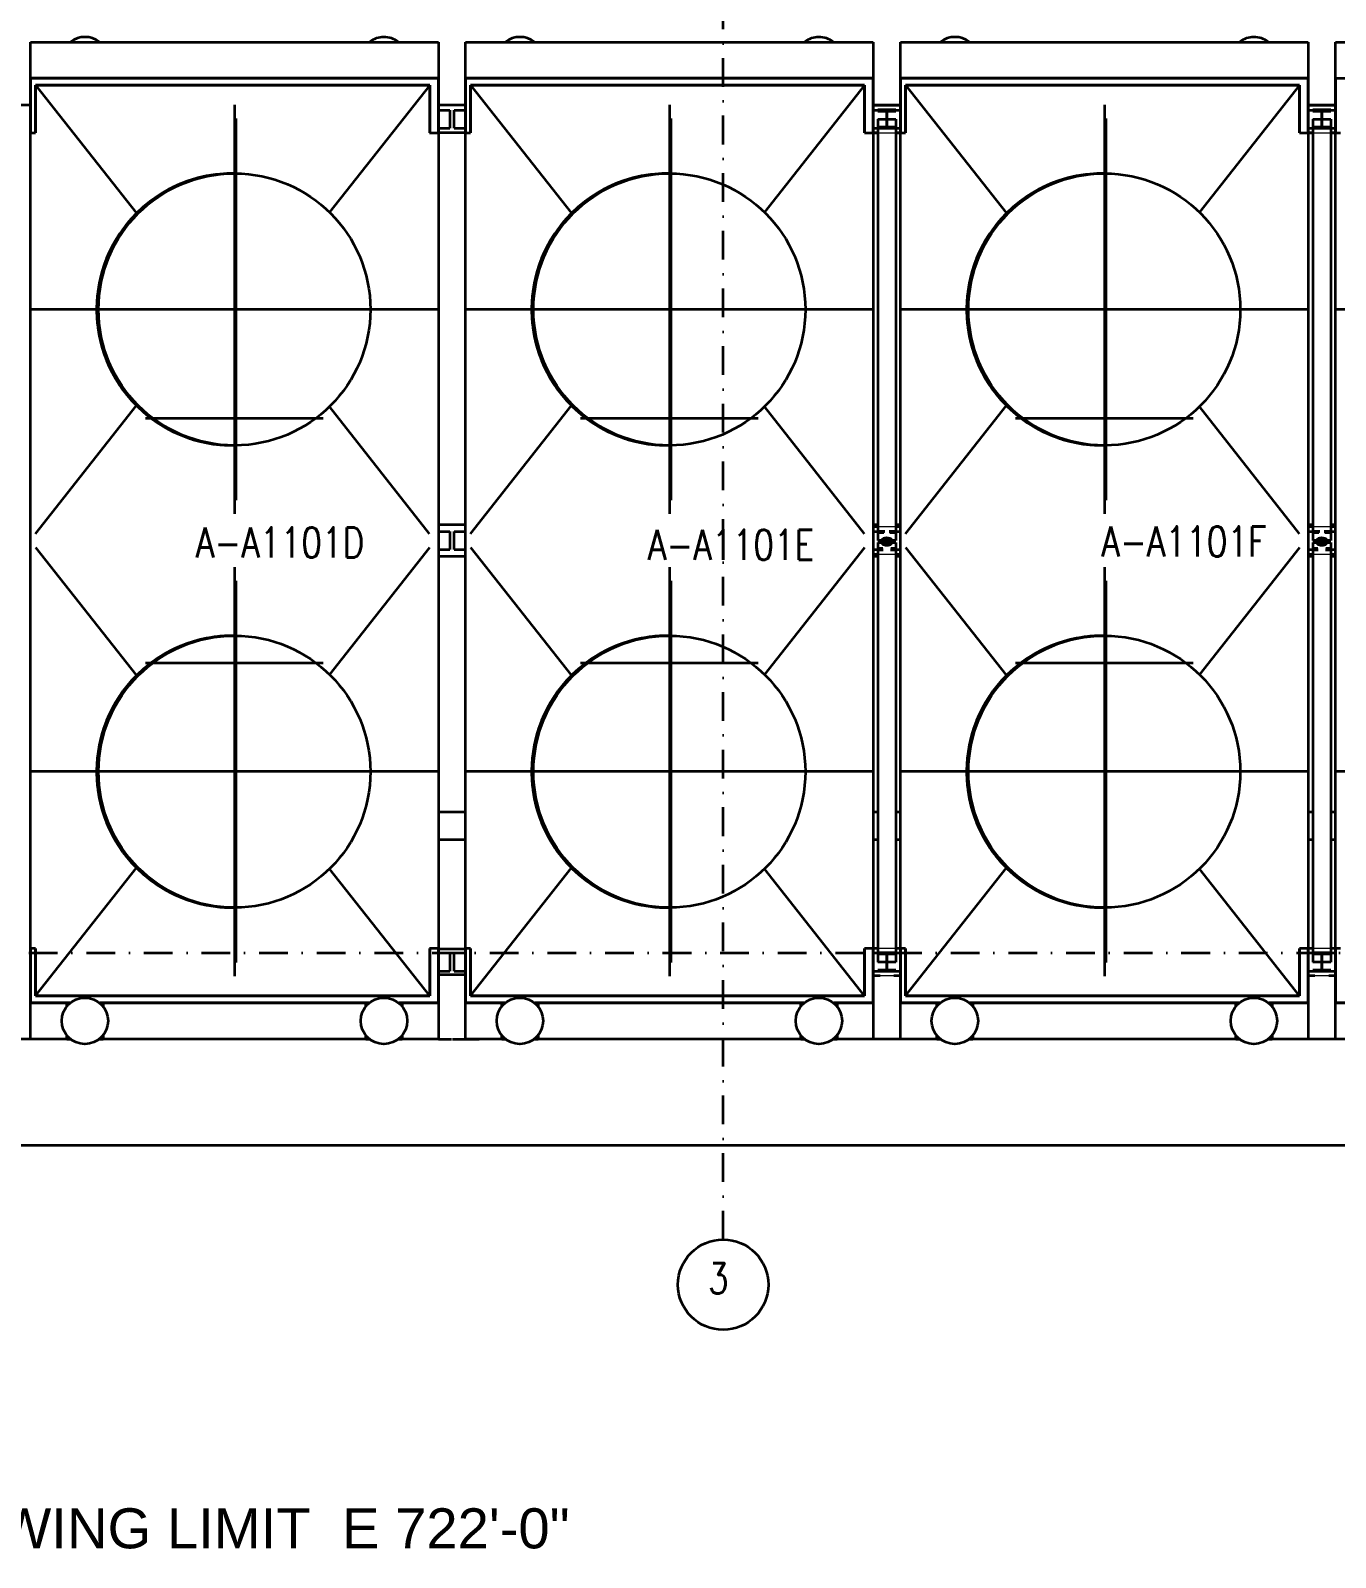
# Model space of a CAD drawing. Header units: inches. Extents: x 3135 to 9031, y -914 to 4011.
# Drawn here: x 7619 to 8174, y 2147 to 2795 of the extents above; entities that cross this region are included whole.
import ezdxf
from ezdxf.enums import TextEntityAlignment as Align

# ---------------------------------------------------------------- set-up
doc = ezdxf.new("R2010")
doc.units = ezdxf.units.IN
doc.header["$MEASUREMENT"] = 0
doc.linetypes.add('DASHDOT2', pattern=[12.700025, 6.350013, -3.175006, 0, -3.175006])
doc.linetypes.add('HIDDEN2', pattern=[0.1875, 0.125, -0.0625])
for name, color, linetype in [('Default', 7, 'Continuous'), ('TF_G_MATCHLINE', 7, 'Continuous'), ('TF_P_CENTER', 7, 'Continuous'), ('TF_P_Equipment', 7, 'Continuous'), ('TF_P_Steel', 7, 'Continuous')]:
    doc.layers.add(name, color=color, linetype=linetype)
doc.styles.add('Arial', font='arial.ttf')
doc.styles.add('ROMANS', font='romans.shx')

# ---------------------------------------------------------------- blocks, each defined once
blk = doc.blocks.new('A$Cdd380a1b')
at = {"layer": 'Default', "color": 8, "linetype": 'Continuous', "lineweight": 35}
blk.add_circle((-40.508, -17.6257), 0.15, dxfattribs=at)
at = {"layer": 'TF_P_CENTER', "color": 8, "linetype": 'DASHDOT2', "lineweight": 35}
for p, q in [((-42.1301, -13.7107), (-42.1301, -15.0678)), ((-40.6863, -13.7107), (-40.6863, -15.0678)), ((-39.2426, -13.7107), (-39.2426, -15.0678)), ((-42.124, -15.0226), (-42.124, -13.7558)), ((-40.6802, -15.0226), (-40.6802, -13.7558)), ((-39.2365, -15.0226), (-39.2365, -13.7558)), ((-41.4516, -14.3892), (-42.8086, -14.3892)), ((-40.0078, -14.3892), (-41.3649, -14.3892)), ((-38.5641, -14.3892), (-39.9211, -14.3892)), ((-37.1203, -14.3892), (-38.4774, -14.3892)), ((-42.4251, -14.7502), (-41.8351, -14.7502)), ((-40.9814, -14.7502), (-40.3913, -14.7502)), ((-39.5376, -14.7502), (-38.9476, -14.7502)), ((-42.1301, -15.2447), (-42.1301, -16.6017)), ((-40.6863, -15.2447), (-40.6863, -16.6017)), ((-39.2426, -15.2447), (-39.2426, -16.6017)), ((-42.124, -16.5566), (-42.124, -15.2898)), ((-40.6802, -16.5566), (-40.6802, -15.2898)), ((-39.2365, -16.5566), (-39.2365, -15.2898)), ((-42.4251, -15.5623), (-41.8351, -15.5623)), ((-40.9814, -15.5623), (-40.3913, -15.5623)), ((-39.5376, -15.5623), (-38.9476, -15.5623)), ((-41.4516, -15.9232), (-42.8086, -15.9232)), ((-40.0078, -15.9232), (-41.3649, -15.9232)), ((-38.5641, -15.9232), (-39.9211, -15.9232)), ((-37.1203, -15.9232), (-38.4774, -15.9232))]:
    blk.add_line(p, q, dxfattribs=at)
at = {"layer": 'TF_P_Equipment', "color": 8, "linetype": 'Continuous', "lineweight": 35}
for p, q in [((-42.8069, -13.5019), (-41.4533, -13.5019)), ((-42.8069, -13.6222), (-42.8069, -13.5019)), ((-41.4533, -13.5019), (-41.4533, -13.6222)), ((-41.3631, -13.6222), (-41.3631, -13.5019)), ((-41.3631, -13.5019), (-40.0096, -13.5019)), ((-40.0096, -13.5019), (-40.0096, -13.6222)), ((-39.9194, -13.5019), (-38.5658, -13.5019)), ((-39.9194, -13.6222), (-39.9194, -13.5019)), ((-38.5658, -13.5019), (-38.5658, -13.6222)), ((-38.4756, -13.5019), (-37.1221, -13.5019)), ((-38.4756, -13.6222), (-38.4756, -13.5019)), ((-42.8069, -13.8027), (-42.8069, -13.6222)), ((-42.8069, -13.6222), (-42.8069, -13.8027)), ((-42.8069, -13.6222), (-41.4533, -13.6222)), ((-41.4533, -13.6222), (-42.8069, -13.6222)), ((-41.4533, -13.6222), (-41.4533, -13.8027)), ((-41.4533, -13.8027), (-41.4533, -13.6222)), ((-41.3631, -13.8027), (-41.3631, -13.6222)), ((-41.3631, -13.6222), (-41.3631, -13.8027)), ((-41.3631, -13.6222), (-40.0096, -13.6222)), ((-40.0096, -13.6222), (-41.3631, -13.6222)), ((-40.0096, -13.6222), (-40.0096, -13.8027)), ((-40.0096, -13.8027), (-40.0096, -13.6222)), ((-39.9194, -13.6222), (-38.5658, -13.6222)), ((-38.5658, -13.6222), (-39.9194, -13.6222)), ((-39.9194, -13.8027), (-39.9194, -13.6222)), ((-39.9194, -13.6222), (-39.9194, -13.8027)), ((-38.5658, -13.6222), (-38.5658, -13.8027)), ((-38.5658, -13.8027), (-38.5658, -13.6222)), ((-38.4756, -13.8027), (-38.4756, -13.6222)), ((-38.4756, -13.6222), (-38.4756, -13.8027)), ((-38.4756, -13.6222), (-37.1221, -13.6222)), ((-41.482, -13.6448), (-42.7904, -13.6448)), ((-42.7904, -13.6448), (-41.482, -13.6448)), ((-42.7904, -13.6448), (-42.4553, -14.0702)), ((-42.7904, -13.6448), (-42.7904, -13.8027)), ((-42.7904, -13.8027), (-42.7904, -13.6448)), ((-41.482, -13.6448), (-41.8145, -14.0668)), ((-41.482, -13.8027), (-41.482, -13.6448)), ((-41.482, -13.6448), (-41.482, -13.8027)), ((-40.0383, -13.6448), (-41.3467, -13.6448)), ((-41.3467, -13.6448), (-40.0383, -13.6448)), ((-41.3467, -13.6448), (-41.3467, -13.8027)), ((-41.3467, -13.8027), (-41.3467, -13.6448)), ((-41.3467, -13.6448), (-41.0115, -14.0702)), ((-40.0383, -13.6448), (-40.3708, -14.0668)), ((-40.0383, -13.8027), (-40.0383, -13.6448)), ((-40.0383, -13.6448), (-40.0383, -13.8027)), ((-39.9029, -13.6448), (-39.9029, -13.8027)), ((-39.9029, -13.8027), (-39.9029, -13.6448)), ((-39.9029, -13.6448), (-39.5678, -14.0702)), ((-38.5945, -13.6448), (-39.9029, -13.6448)), ((-39.9029, -13.6448), (-38.5945, -13.6448)), ((-38.5945, -13.6448), (-38.927, -14.0668)), ((-38.5945, -13.8027), (-38.5945, -13.6448)), ((-38.5945, -13.6448), (-38.5945, -13.8027)), ((-39.9194, -13.7125), (-40.0096, -13.7125)), ((-39.9194, -13.7125), (-40.0096, -13.7125)), ((-38.4756, -13.7125), (-38.5658, -13.7125)), ((-38.4756, -13.7125), (-38.5658, -13.7125)), ((-42.8069, -16.5097), (-42.8069, -13.8027)), ((-42.8069, -13.8027), (-42.7903, -13.8027)), ((-41.4821, -13.8027), (-41.4533, -13.8027)), ((-41.4533, -13.8027), (-41.4533, -16.5097)), ((-41.3631, -16.5097), (-41.3631, -13.8027)), ((-41.3631, -13.8027), (-41.3466, -13.8027)), ((-40.0384, -13.8027), (-40.0096, -13.8027)), ((-40.0096, -13.8027), (-40.0096, -16.5097)), ((-40.0096, -13.8027), (-39.9946, -13.8027)), ((-40.0096, -13.8027), (-39.9946, -13.8027)), ((-39.9343, -13.8027), (-39.9194, -13.8027)), ((-39.9343, -13.8027), (-39.9194, -13.8027)), ((-39.9194, -16.5097), (-39.9194, -13.8027)), ((-39.9194, -13.8027), (-39.9028, -13.8027)), ((-38.5946, -13.8027), (-38.5658, -13.8027)), ((-38.5658, -13.8027), (-38.5509, -13.8027)), ((-38.5658, -13.8027), (-38.5509, -13.8027)), ((-38.5658, -13.8027), (-38.5658, -16.5097)), ((-38.4906, -13.8027), (-38.4756, -13.8027)), ((-38.4906, -13.8027), (-38.4756, -13.8027)), ((-38.4756, -16.5097), (-38.4756, -13.8027)), ((-38.4756, -13.8027), (-38.4591, -13.8027)), ((-42.7903, -15.1335), (-42.4553, -14.7083)), ((-41.4821, -15.1335), (-41.8145, -14.7117)), ((-41.3466, -15.1335), (-41.0115, -14.7083)), ((-40.0384, -15.1335), (-40.3708, -14.7117)), ((-39.9028, -15.1335), (-39.5678, -14.7083)), ((-38.5946, -15.1335), (-38.927, -14.7117)), ((-39.9946, -15.1111), (-40.0096, -15.1111)), ((-39.9946, -15.1111), (-40.0096, -15.1111)), ((-39.9194, -15.1111), (-39.9343, -15.1111)), ((-39.9194, -15.1111), (-39.9343, -15.1111)), ((-38.5509, -15.1111), (-38.5658, -15.1111)), ((-38.5509, -15.1111), (-38.5658, -15.1111)), ((-38.4756, -15.1111), (-38.4906, -15.1111)), ((-38.4756, -15.1111), (-38.4906, -15.1111)), ((-42.7903, -15.1789), (-42.4553, -15.6042)), ((-41.4821, -15.1789), (-41.8145, -15.6008)), ((-41.3466, -15.1789), (-41.0115, -15.6042)), ((-40.0384, -15.1789), (-40.3708, -15.6008)), ((-40.0096, -15.2013), (-39.9946, -15.2013)), ((-40.0096, -15.2013), (-39.9946, -15.2013)), ((-39.9343, -15.2013), (-39.9194, -15.2013)), ((-39.9343, -15.2013), (-39.9194, -15.2013)), ((-39.9028, -15.1789), (-39.5678, -15.6042)), ((-38.5946, -15.1789), (-38.927, -15.6008)), ((-38.5658, -15.2013), (-38.5509, -15.2013)), ((-38.5658, -15.2013), (-38.5509, -15.2013)), ((-38.4906, -15.2013), (-38.4756, -15.2013)), ((-38.4906, -15.2013), (-38.4756, -15.2013)), ((-42.7904, -16.6676), (-42.4553, -16.2422)), ((-41.482, -16.6676), (-41.8145, -16.2457)), ((-41.3467, -16.6676), (-41.0115, -16.2422)), ((-40.0383, -16.6676), (-40.3708, -16.2457)), ((-39.9029, -16.6676), (-39.5678, -16.2422)), ((-38.5945, -16.6676), (-38.927, -16.2457)), ((-42.8069, -16.6902), (-42.8069, -16.5097)), ((-42.8069, -16.5097), (-42.8069, -16.6902)), ((-42.7903, -16.5097), (-42.8069, -16.5097)), ((-42.7904, -16.5097), (-42.7904, -16.6676)), ((-42.7904, -16.6676), (-42.7904, -16.5097)), ((-41.4533, -16.5097), (-41.4821, -16.5097)), ((-41.482, -16.6676), (-41.482, -16.5097)), ((-41.482, -16.5097), (-41.482, -16.6676)), ((-41.4533, -16.5097), (-41.4533, -16.6902)), ((-41.4533, -16.6902), (-41.4533, -16.5097)), ((-41.3631, -16.6902), (-41.3631, -16.5097)), ((-41.3631, -16.5097), (-41.3631, -16.6902)), ((-41.3466, -16.5097), (-41.3631, -16.5097)), ((-41.3467, -16.5097), (-41.3467, -16.6676)), ((-41.3467, -16.6676), (-41.3467, -16.5097)), ((-40.0096, -16.5097), (-40.0384, -16.5097)), ((-40.0383, -16.6676), (-40.0383, -16.5097)), ((-40.0383, -16.5097), (-40.0383, -16.6676)), ((-39.9946, -16.5097), (-40.0096, -16.5097)), ((-39.9946, -16.5097), (-40.0096, -16.5097)), ((-40.0096, -16.5097), (-40.0096, -16.6902)), ((-40.0096, -16.6902), (-40.0096, -16.5097)), ((-39.9194, -16.5097), (-39.9343, -16.5097)), ((-39.9194, -16.5097), (-39.9343, -16.5097)), ((-39.9028, -16.5097), (-39.9194, -16.5097)), ((-39.9194, -16.6902), (-39.9194, -16.5097)), ((-39.9194, -16.5097), (-39.9194, -16.6902)), ((-39.9029, -16.5097), (-39.9029, -16.6676)), ((-39.9029, -16.6676), (-39.9029, -16.5097)), ((-38.5658, -16.5097), (-38.5946, -16.5097)), ((-38.5945, -16.6676), (-38.5945, -16.5097)), ((-38.5945, -16.5097), (-38.5945, -16.6676)), ((-38.5658, -16.5097), (-38.5658, -16.6902)), ((-38.5658, -16.6902), (-38.5658, -16.5097)), ((-38.5509, -16.5097), (-38.5658, -16.5097)), ((-38.5509, -16.5097), (-38.5658, -16.5097)), ((-38.4756, -16.5097), (-38.4906, -16.5097)), ((-38.4756, -16.5097), (-38.4906, -16.5097)), ((-38.4756, -16.6902), (-38.4756, -16.5097)), ((-38.4756, -16.5097), (-38.4756, -16.6902)), ((-38.4591, -16.5097), (-38.4756, -16.5097)), ((-40.0096, -16.6), (-39.9873, -16.6)), ((-40.0096, -16.6), (-39.9873, -16.6)), ((-39.9416, -16.6), (-39.9194, -16.6)), ((-39.9416, -16.6), (-39.9194, -16.6)), ((-38.5658, -16.6), (-38.5436, -16.6)), ((-38.5658, -16.6), (-38.5436, -16.6)), ((-38.4979, -16.6), (-38.4756, -16.6)), ((-38.4979, -16.6), (-38.4756, -16.6)), ((-42.7904, -16.6676), (-41.482, -16.6676)), ((-41.482, -16.6676), (-42.7904, -16.6676)), ((-41.3467, -16.6676), (-40.0383, -16.6676)), ((-40.0383, -16.6676), (-41.3467, -16.6676)), ((-39.9029, -16.6676), (-38.5945, -16.6676)), ((-38.5945, -16.6676), (-39.9029, -16.6676)), ((-42.8069, -16.8105), (-42.8069, -16.6902)), ((-42.6744, -16.6902), (-42.8069, -16.6902)), ((-42.8069, -16.6902), (-42.6744, -16.6902)), ((-42.6865, -16.6902), (-42.6808, -16.6959)), ((-42.6865, -16.6902), (-42.6865, -16.7023)), ((-42.6865, -16.7023), (-42.6865, -16.6902)), ((-41.6818, -16.6902), (-42.5784, -16.6902)), ((-42.5784, -16.6902), (-41.6818, -16.6902)), ((-42.5662, -16.6902), (-42.572, -16.6959)), ((-42.5662, -16.7023), (-42.5662, -16.6902)), ((-42.5662, -16.6902), (-42.5662, -16.7023)), ((-41.694, -16.6902), (-41.694, -16.7023)), ((-41.694, -16.7023), (-41.694, -16.6902)), ((-41.694, -16.6902), (-41.6882, -16.6959)), ((-41.4533, -16.6902), (-41.5858, -16.6902)), ((-41.5858, -16.6902), (-41.4533, -16.6902)), ((-41.5736, -16.6902), (-41.5794, -16.6959)), ((-41.5736, -16.7023), (-41.5736, -16.6902)), ((-41.5736, -16.6902), (-41.5736, -16.7023)), ((-41.4533, -16.6902), (-41.4533, -16.8105)), ((-41.2307, -16.6902), (-41.3631, -16.6902)), ((-41.3631, -16.6902), (-41.2307, -16.6902)), ((-41.3631, -16.8105), (-41.3631, -16.6902)), ((-41.2428, -16.6902), (-41.2371, -16.6959)), ((-41.2428, -16.6902), (-41.2428, -16.7023)), ((-41.2428, -16.7023), (-41.2428, -16.6902)), ((-40.2381, -16.6902), (-41.1346, -16.6902)), ((-41.1346, -16.6902), (-40.2381, -16.6902)), ((-41.1225, -16.6902), (-41.1282, -16.6959)), ((-41.1225, -16.7023), (-41.1225, -16.6902)), ((-41.1225, -16.6902), (-41.1225, -16.7023)), ((-40.2502, -16.6902), (-40.2445, -16.6959)), ((-40.2502, -16.6902), (-40.2502, -16.7023)), ((-40.2502, -16.7023), (-40.2502, -16.6902)), ((-40.0096, -16.6902), (-40.142, -16.6902)), ((-40.142, -16.6902), (-40.0096, -16.6902)), ((-40.1299, -16.6902), (-40.1356, -16.6959)), ((-40.1299, -16.7023), (-40.1299, -16.6902)), ((-40.1299, -16.6902), (-40.1299, -16.7023)), ((-40.0096, -16.6902), (-40.0096, -16.8105)), ((-39.9194, -16.8105), (-39.9194, -16.6902)), ((-39.7869, -16.6902), (-39.9194, -16.6902)), ((-39.9194, -16.6902), (-39.7869, -16.6902)), ((-39.799, -16.6902), (-39.7933, -16.6959)), ((-39.799, -16.6902), (-39.799, -16.7023)), ((-39.799, -16.7023), (-39.799, -16.6902)), ((-38.7943, -16.6902), (-39.6909, -16.6902)), ((-39.6909, -16.6902), (-38.7943, -16.6902)), ((-39.6787, -16.6902), (-39.6845, -16.6959)), ((-39.6787, -16.7023), (-39.6787, -16.6902)), ((-39.6787, -16.6902), (-39.6787, -16.7023)), ((-38.8065, -16.6902), (-38.8007, -16.6959)), ((-38.8065, -16.6902), (-38.8065, -16.7023)), ((-38.8065, -16.7023), (-38.8065, -16.6902)), ((-38.5658, -16.6902), (-38.6983, -16.6902)), ((-38.6983, -16.6902), (-38.5658, -16.6902)), ((-38.6862, -16.6902), (-38.6919, -16.6959)), ((-38.6862, -16.7023), (-38.6862, -16.6902)), ((-38.6862, -16.6902), (-38.6862, -16.7023)), ((-38.5658, -16.6902), (-38.5658, -16.8105)), ((-38.4756, -16.8105), (-38.4756, -16.6902)), ((-38.3432, -16.6902), (-38.4756, -16.6902)), ((-38.4756, -16.6902), (-38.3432, -16.6902)), ((-42.6865, -16.8105), (-42.8069, -16.8105)), ((-42.6865, -16.7984), (-42.6865, -16.8105)), ((-42.6865, -16.8105), (-42.6865, -16.7984)), ((-42.6865, -16.8105), (-42.6808, -16.8048)), ((-42.6865, -16.8105), (-42.6744, -16.8105)), ((-42.6744, -16.8105), (-42.6865, -16.8105)), ((-42.5784, -16.8105), (-42.5662, -16.8105)), ((-42.5662, -16.8105), (-42.5784, -16.8105)), ((-42.5662, -16.8105), (-42.572, -16.8048)), ((-42.5662, -16.8105), (-42.5662, -16.7984)), ((-42.5662, -16.7984), (-42.5662, -16.8105)), ((-41.694, -16.8105), (-42.5662, -16.8105)), ((-41.694, -16.7984), (-41.694, -16.8105)), ((-41.694, -16.8105), (-41.694, -16.7984)), ((-41.694, -16.8105), (-41.6882, -16.8048)), ((-41.694, -16.8105), (-41.6818, -16.8105)), ((-41.6818, -16.8105), (-41.694, -16.8105)), ((-41.5858, -16.8105), (-41.5736, -16.8105)), ((-41.5736, -16.8105), (-41.5858, -16.8105)), ((-41.5736, -16.8105), (-41.5794, -16.8048)), ((-41.5736, -16.8105), (-41.5736, -16.7984)), ((-41.5736, -16.7984), (-41.5736, -16.8105)), ((-41.4533, -16.8105), (-41.5736, -16.8105)), ((-41.2428, -16.8105), (-41.3631, -16.8105)), ((-41.2428, -16.7984), (-41.2428, -16.8105)), ((-41.2428, -16.8105), (-41.2428, -16.7984)), ((-41.2428, -16.8105), (-41.2371, -16.8048)), ((-41.2428, -16.8105), (-41.2307, -16.8105)), ((-41.2307, -16.8105), (-41.2428, -16.8105)), ((-41.1346, -16.8105), (-41.1225, -16.8105)), ((-41.1225, -16.8105), (-41.1346, -16.8105)), ((-41.1225, -16.8105), (-41.1282, -16.8048)), ((-41.1225, -16.8105), (-41.1225, -16.7984)), ((-41.1225, -16.7984), (-41.1225, -16.8105)), ((-40.2502, -16.8105), (-41.1225, -16.8105)), ((-40.2502, -16.7984), (-40.2502, -16.8105)), ((-40.2502, -16.8105), (-40.2502, -16.7984)), ((-40.2502, -16.8105), (-40.2445, -16.8048)), ((-40.2502, -16.8105), (-40.2381, -16.8105)), ((-40.2381, -16.8105), (-40.2502, -16.8105)), ((-40.142, -16.8105), (-40.1299, -16.8105)), ((-40.1299, -16.8105), (-40.142, -16.8105)), ((-40.1299, -16.8105), (-40.1356, -16.8048)), ((-40.1299, -16.8105), (-40.1299, -16.7984)), ((-40.1299, -16.7984), (-40.1299, -16.8105)), ((-40.0096, -16.8105), (-40.1299, -16.8105)), ((-39.799, -16.8105), (-39.9194, -16.8105)), ((-39.799, -16.7984), (-39.799, -16.8105)), ((-39.799, -16.8105), (-39.799, -16.7984)), ((-39.799, -16.8105), (-39.7933, -16.8048)), ((-39.799, -16.8105), (-39.7869, -16.8105)), ((-39.7869, -16.8105), (-39.799, -16.8105)), ((-39.6909, -16.8105), (-39.6787, -16.8105)), ((-39.6787, -16.8105), (-39.6909, -16.8105)), ((-39.6787, -16.8105), (-39.6845, -16.8048)), ((-39.6787, -16.8105), (-39.6787, -16.7984)), ((-39.6787, -16.7984), (-39.6787, -16.8105)), ((-38.8065, -16.8105), (-39.6787, -16.8105)), ((-38.8065, -16.7984), (-38.8065, -16.8105)), ((-38.8065, -16.8105), (-38.8065, -16.7984)), ((-38.8065, -16.8105), (-38.8007, -16.8048)), ((-38.8065, -16.8105), (-38.7943, -16.8105)), ((-38.7943, -16.8105), (-38.8065, -16.8105)), ((-38.6983, -16.8105), (-38.6862, -16.8105)), ((-38.6862, -16.8105), (-38.6983, -16.8105)), ((-38.6862, -16.8105), (-38.6919, -16.8048)), ((-38.6862, -16.8105), (-38.6862, -16.7984)), ((-38.6862, -16.7984), (-38.6862, -16.8105)), ((-38.5658, -16.8105), (-38.6862, -16.8105)), ((-38.3553, -16.8105), (-38.4756, -16.8105))]:
    blk.add_line(p, q, dxfattribs=at)
at = {"layer": 'TF_P_Equipment', "color": 8, "linetype": 'HIDDEN2', "lineweight": 18}
for p, q in [((-39.9946, -13.8027), (-39.9343, -13.8027)), ((-39.9946, -13.8027), (-39.9343, -13.8027)), ((-38.5509, -13.8027), (-38.4906, -13.8027)), ((-38.5509, -13.8027), (-38.4906, -13.8027)), ((-39.9343, -15.1111), (-39.9946, -15.1111)), ((-39.9343, -15.1111), (-39.9946, -15.1111)), ((-38.4906, -15.1111), (-38.5509, -15.1111)), ((-38.4906, -15.1111), (-38.5509, -15.1111)), ((-39.9946, -15.2013), (-39.9343, -15.2013)), ((-39.9946, -15.2013), (-39.9343, -15.2013)), ((-38.5509, -15.2013), (-38.4906, -15.2013)), ((-38.5509, -15.2013), (-38.4906, -15.2013)), ((-39.9343, -16.5097), (-39.9946, -16.5097)), ((-39.9343, -16.5097), (-39.9946, -16.5097)), ((-38.4906, -16.5097), (-38.5509, -16.5097)), ((-38.4906, -16.5097), (-38.5509, -16.5097)), ((-39.9873, -16.6), (-39.9416, -16.6)), ((-39.9873, -16.6), (-39.9416, -16.6)), ((-38.5436, -16.6), (-38.4979, -16.6)), ((-38.5436, -16.6), (-38.4979, -16.6))]:
    blk.add_line(p, q, dxfattribs=at)
at = {"layer": 'TF_P_Equipment', "color": 8, "linetype": 'Continuous', "lineweight": 35}
for centre, radius in [((-42.1301, -14.3892), 0.4512), ((-42.1301, -14.3892), 0.4512), ((-40.6863, -14.3892), 0.4512), ((-40.6863, -14.3892), 0.4512), ((-39.2426, -14.3892), 0.4512), ((-39.2426, -14.3892), 0.4512), ((-42.1301, -15.9232), 0.4512), ((-42.1301, -15.9232), 0.4512), ((-40.6863, -15.9232), 0.4512), ((-40.6863, -15.9232), 0.4512), ((-39.2426, -15.9232), 0.4512), ((-39.2426, -15.9232), 0.4512), ((-42.6264, -16.7504), 0.077), ((-41.6338, -16.7504), 0.077), ((-41.1826, -16.7504), 0.077), ((-40.1901, -16.7504), 0.077), ((-39.7389, -16.7504), 0.077), ((-38.7463, -16.7504), 0.077)]:
    blk.add_circle(centre, radius, dxfattribs=at)
for centre, radius, start, end in [((-42.6264, -13.5621), 0.077, 51.4017, 128.5983), ((-41.6338, -13.5621), 0.077, 90, 128.5983), ((-41.6338, -13.5621), 0.077, 51.4017, 90), ((-41.1826, -13.5621), 0.077, 51.4017, 128.5983), ((-40.1901, -13.5621), 0.077, 90, 128.5983), ((-40.1901, -13.5621), 0.077, 51.4017, 90), ((-39.7389, -13.5621), 0.077, 51.4017, 128.5983), ((-38.7463, -13.5621), 0.077, 90, 128.5983), ((-38.7463, -13.5621), 0.077, 51.4017, 90), ((-42.1362, -14.3892), 0.4512, 89.6099, 270.3901), ((-42.1362, -14.3892), 0.4512, 90, 270.3901), ((-42.1362, -14.3892), 0.4512, 89.6099, 135), ((-42.1362, -14.3892), 0.4512, 89.6099, 90), ((-40.6925, -14.3892), 0.4512, 89.6099, 270.3901), ((-40.6925, -14.3892), 0.4512, 90, 270.3901), ((-40.6925, -14.3892), 0.4512, 89.6099, 135), ((-40.6925, -14.3892), 0.4512, 89.6099, 90), ((-39.2487, -14.3892), 0.4512, 89.6099, 270.3901), ((-39.2487, -14.3892), 0.4512, 90, 270.3901), ((-39.2487, -14.3892), 0.4512, 89.6099, 135), ((-39.2487, -14.3892), 0.4512, 89.6099, 90), ((-42.1362, -14.3892), 0.4512, 135, 225), ((-40.6925, -14.3892), 0.4512, 135, 225), ((-39.2487, -14.3892), 0.4512, 135, 225), ((-42.1362, -14.3892), 0.4512, 225, 270.3901), ((-40.6925, -14.3892), 0.4512, 225, 270.3901), ((-39.2487, -14.3892), 0.4512, 225, 270.3901), ((-42.1362, -15.9232), 0.4512, 89.6099, 270.3901), ((-42.1362, -15.9232), 0.4512, 90, 270.3901), ((-42.1362, -15.9232), 0.4512, 89.6099, 135), ((-42.1362, -15.9232), 0.4512, 89.6099, 90), ((-40.6925, -15.9232), 0.4512, 89.6099, 270.3901), ((-40.6925, -15.9232), 0.4512, 90, 270.3901), ((-40.6925, -15.9232), 0.4512, 89.6099, 135), ((-40.6925, -15.9232), 0.4512, 89.6099, 90), ((-39.2487, -15.9232), 0.4512, 89.6099, 270.3901), ((-39.2487, -15.9232), 0.4512, 90, 270.3901), ((-39.2487, -15.9232), 0.4512, 89.6099, 135), ((-39.2487, -15.9232), 0.4512, 89.6099, 90), ((-42.1362, -15.9232), 0.4512, 135, 225), ((-40.6925, -15.9232), 0.4512, 135, 225), ((-39.2487, -15.9232), 0.4512, 135, 225), ((-42.1362, -15.9232), 0.4512, 225, 270.3901), ((-40.6925, -15.9232), 0.4512, 225, 270.3901), ((-39.2487, -15.9232), 0.4512, 225, 270.3901)]:
    blk.add_arc(centre, radius, start, end, dxfattribs=at)
at = {"layer": 'TF_P_Steel', "color": 8, "linetype": 'Continuous', "lineweight": 35}
for p, q in [((-42.8069, -13.7117), (-42.8971, -13.7117)), ((-41.3631, -13.7117), (-41.4533, -13.7117)), ((-41.4533, -13.7274), (-41.4157, -13.7274)), ((-41.4157, -13.7274), (-41.4157, -13.7877)), ((-41.4007, -13.7274), (-41.3631, -13.7274)), ((-41.4007, -13.7877), (-41.4007, -13.7274)), ((-39.9194, -13.7117), (-40.0096, -13.7117)), ((-40.0096, -13.7274), (-39.9645, -13.7274)), ((-39.9946, -13.7271), (-39.9946, -13.7308)), ((-39.9343, -13.7271), (-39.9946, -13.7271)), ((-39.9946, -13.7308), (-39.9656, -13.7308)), ((-39.9656, -13.7308), (-39.9656, -13.7844)), ((-39.9645, -13.7274), (-39.9645, -13.7877)), ((-39.9645, -13.7877), (-39.9645, -13.7274)), ((-39.9645, -13.7274), (-39.9194, -13.7274)), ((-39.9633, -13.7308), (-39.9343, -13.7308)), ((-39.9633, -13.7844), (-39.9633, -13.7308)), ((-39.9343, -13.7308), (-39.9343, -13.7271)), ((-38.4756, -13.7117), (-38.5658, -13.7117)), ((-38.5658, -13.7274), (-38.5207, -13.7274)), ((-38.4906, -13.7271), (-38.5509, -13.7271)), ((-38.5509, -13.7271), (-38.5509, -13.7308)), ((-38.5509, -13.7308), (-38.5219, -13.7308)), ((-38.5219, -13.7308), (-38.5219, -13.7844)), ((-38.5207, -13.7877), (-38.5207, -13.7274)), ((-38.5207, -13.7274), (-38.4756, -13.7274)), ((-38.5207, -13.7274), (-38.5207, -13.7877)), ((-38.5196, -13.7844), (-38.5196, -13.7308)), ((-38.5196, -13.7308), (-38.4906, -13.7308)), ((-38.4906, -13.7308), (-38.4906, -13.7271)), ((-39.9946, -13.7576), (-39.9946, -15.1562)), ((-39.9946, -13.7576), (-39.9343, -13.7576)), ((-39.9343, -13.7576), (-39.9343, -15.1562)), ((-38.5509, -13.7576), (-38.4906, -13.7576)), ((-38.5509, -13.7576), (-38.5509, -15.1562)), ((-38.4906, -13.7576), (-38.4906, -15.1562)), ((-41.4533, -13.7877), (-41.4157, -13.7877)), ((-41.3631, -13.8035), (-41.4533, -13.8035)), ((-41.4007, -13.7877), (-41.3631, -13.7877)), ((-40.0096, -13.7877), (-39.9645, -13.7877)), ((-39.9946, -13.8035), (-40.0096, -13.8035)), ((-39.9656, -13.7844), (-39.9946, -13.7844)), ((-39.9946, -13.7844), (-39.9946, -13.7881)), ((-39.9946, -13.7881), (-39.9343, -13.7881)), ((-39.9645, -13.7877), (-39.9194, -13.7877)), ((-39.9343, -13.7844), (-39.9633, -13.7844)), ((-39.9343, -13.7881), (-39.9343, -13.7844)), ((-39.9194, -13.8035), (-39.9343, -13.8035)), ((-38.5658, -13.7877), (-38.5207, -13.7877)), ((-38.5509, -13.8035), (-38.5658, -13.8035)), ((-38.5509, -13.7844), (-38.5509, -13.7881)), ((-38.5219, -13.7844), (-38.5509, -13.7844)), ((-38.5509, -13.7881), (-38.4906, -13.7881)), ((-38.5207, -13.7877), (-38.4756, -13.7877)), ((-38.4906, -13.7844), (-38.5196, -13.7844)), ((-38.4906, -13.7881), (-38.4906, -13.7844)), ((-38.4756, -13.8035), (-38.4906, -13.8035)), ((-41.3631, -15.1036), (-41.4533, -15.1036)), ((-41.4533, -15.1261), (-41.4157, -15.1261)), ((-41.4157, -15.1261), (-41.4157, -15.1864)), ((-41.4007, -15.1864), (-41.4007, -15.1261)), ((-41.4007, -15.1261), (-41.3631, -15.1261)), ((-39.9946, -15.1036), (-40.0096, -15.1036)), ((-40.0096, -15.1261), (-39.972, -15.1261)), ((-39.9946, -15.1257), (-39.9946, -15.1294)), ((-39.9716, -15.1257), (-39.9946, -15.1257)), ((-39.9946, -15.1294), (-39.9747, -15.1294)), ((-39.9656, -15.1492), (-39.9656, -15.17)), ((-39.9645, -15.1491), (-39.9645, -15.17)), ((-39.9645, -15.17), (-39.9645, -15.1491)), ((-39.9633, -15.17), (-39.9633, -15.1492)), ((-39.9343, -15.1257), (-39.9573, -15.1257)), ((-39.9569, -15.1261), (-39.9194, -15.1261)), ((-39.9542, -15.1294), (-39.9343, -15.1294)), ((-39.9194, -15.1036), (-39.9343, -15.1036)), ((-39.9343, -15.1294), (-39.9343, -15.1257)), ((-38.5509, -15.1036), (-38.5658, -15.1036)), ((-38.5658, -15.1261), (-38.5283, -15.1261)), ((-38.5279, -15.1257), (-38.5509, -15.1257)), ((-38.5509, -15.1257), (-38.5509, -15.1294)), ((-38.5509, -15.1294), (-38.531, -15.1294)), ((-38.5219, -15.1492), (-38.5219, -15.17)), ((-38.5207, -15.17), (-38.5207, -15.1491)), ((-38.5207, -15.1491), (-38.5207, -15.17)), ((-38.5196, -15.17), (-38.5196, -15.1492)), ((-38.4906, -15.1257), (-38.5136, -15.1257)), ((-38.5132, -15.1261), (-38.4756, -15.1261)), ((-38.5105, -15.1294), (-38.4906, -15.1294)), ((-38.4756, -15.1036), (-38.4906, -15.1036)), ((-38.4906, -15.1294), (-38.4906, -15.1257)), ((-41.4533, -15.1864), (-41.4157, -15.1864)), ((-41.4007, -15.1864), (-41.3631, -15.1864)), ((-40.0096, -15.1864), (-39.9766, -15.1864)), ((-39.9343, -15.1562), (-39.9946, -15.1562)), ((-39.9946, -15.1629), (-39.9343, -15.1629)), ((-39.9946, -15.1629), (-39.9946, -16.5549)), ((-39.9946, -15.183), (-39.9946, -15.1868)), ((-39.978, -15.183), (-39.9946, -15.183)), ((-39.9946, -15.1868), (-39.9764, -15.1868)), ((-39.9526, -15.1868), (-39.9343, -15.1868)), ((-39.9524, -15.1864), (-39.9194, -15.1864)), ((-39.9343, -15.183), (-39.9509, -15.183)), ((-39.9343, -15.1629), (-39.9343, -16.5549)), ((-39.9343, -15.1868), (-39.9343, -15.183)), ((-38.5658, -15.1864), (-38.5328, -15.1864)), ((-38.4906, -15.1562), (-38.5509, -15.1562)), ((-38.5509, -15.1629), (-38.5509, -16.5549)), ((-38.5509, -15.1629), (-38.4906, -15.1629)), ((-38.5509, -15.183), (-38.5509, -15.1868)), ((-38.5343, -15.183), (-38.5509, -15.183)), ((-38.5509, -15.1868), (-38.5326, -15.1868)), ((-38.5088, -15.1868), (-38.4906, -15.1868)), ((-38.5086, -15.1864), (-38.4756, -15.1864)), ((-38.4906, -15.183), (-38.5072, -15.183)), ((-38.4906, -15.1629), (-38.4906, -16.5549)), ((-38.4906, -15.1868), (-38.4906, -15.183)), ((-41.3631, -15.2089), (-41.4533, -15.2089)), ((-39.9946, -15.2089), (-40.0096, -15.2089)), ((-39.9194, -15.2089), (-39.9343, -15.2089)), ((-38.5509, -15.2089), (-38.5658, -15.2089)), ((-38.4756, -15.2089), (-38.4906, -15.2089)), ((-41.3631, -16.0578), (-41.4533, -16.0578)), ((-39.9946, -16.0578), (-40.0096, -16.0578)), ((-39.9194, -16.0578), (-39.9343, -16.0578)), ((-38.5509, -16.0578), (-38.5658, -16.0578)), ((-38.4756, -16.0578), (-38.4906, -16.0578)), ((-41.3631, -16.1496), (-41.4533, -16.1496)), ((-39.9946, -16.1496), (-40.0096, -16.1496)), ((-39.9194, -16.1496), (-39.9343, -16.1496)), ((-38.5509, -16.1496), (-38.5658, -16.1496)), ((-38.4756, -16.1496), (-38.4906, -16.1496)), ((-41.3631, -16.5127), (-41.4533, -16.5127)), ((-41.4533, -16.5247), (-41.4157, -16.5247)), ((-41.4157, -16.5247), (-41.4157, -16.585)), ((-41.4007, -16.5247), (-41.3631, -16.5247)), ((-41.4007, -16.585), (-41.4007, -16.5247)), ((-40.0096, -16.5247), (-39.9645, -16.5247)), ((-39.9946, -16.5243), (-39.9946, -16.528)), ((-39.9343, -16.5243), (-39.9946, -16.5243)), ((-39.9946, -16.528), (-39.9656, -16.528)), ((-39.9343, -16.5549), (-39.9946, -16.5549)), ((-39.9656, -16.528), (-39.9656, -16.5817)), ((-39.9645, -16.5247), (-39.9645, -16.585)), ((-39.9645, -16.5247), (-39.9194, -16.5247)), ((-39.9645, -16.585), (-39.9645, -16.5247)), ((-39.9633, -16.528), (-39.9343, -16.528)), ((-39.9633, -16.5817), (-39.9633, -16.528)), ((-39.9343, -16.528), (-39.9343, -16.5243)), ((-38.5658, -16.5247), (-38.5207, -16.5247)), ((-38.5509, -16.5243), (-38.5509, -16.528)), ((-38.4906, -16.5243), (-38.5509, -16.5243)), ((-38.5509, -16.528), (-38.5219, -16.528)), ((-38.4906, -16.5549), (-38.5509, -16.5549)), ((-38.5219, -16.528), (-38.5219, -16.5817)), ((-38.5207, -16.5247), (-38.5207, -16.585)), ((-38.5207, -16.5247), (-38.4756, -16.5247)), ((-38.5207, -16.585), (-38.5207, -16.5247)), ((-38.5196, -16.5817), (-38.5196, -16.528)), ((-38.5196, -16.528), (-38.4906, -16.528)), ((-38.4906, -16.528), (-38.4906, -16.5243)), ((-41.4533, -16.585), (-41.4157, -16.585)), ((-41.3631, -16.597), (-41.4533, -16.597)), ((-41.4007, -16.585), (-41.3631, -16.585)), ((-40.0096, -16.585), (-39.9645, -16.585)), ((-39.9656, -16.5817), (-39.9946, -16.5817)), ((-39.9946, -16.5817), (-39.9946, -16.5854)), ((-39.9946, -16.5854), (-39.9343, -16.5854)), ((-39.9645, -16.585), (-39.9194, -16.585)), ((-39.9343, -16.5817), (-39.9633, -16.5817)), ((-39.9343, -16.5854), (-39.9343, -16.5817)), ((-38.5658, -16.585), (-38.5207, -16.585)), ((-38.5509, -16.5817), (-38.5509, -16.5854)), ((-38.5219, -16.5817), (-38.5509, -16.5817)), ((-38.5509, -16.5854), (-38.4906, -16.5854)), ((-38.5207, -16.585), (-38.4756, -16.585)), ((-38.4906, -16.5817), (-38.5196, -16.5817)), ((-38.4906, -16.5854), (-38.4906, -16.5817)), ((-42.6744, -16.8105), (-42.852, -16.8105)), ((-41.6818, -16.8105), (-42.5784, -16.8105)), ((-41.4985, -16.8105), (-41.5858, -16.8105)), ((-41.4533, -16.8105), (-41.4101, -16.8105)), ((-41.4254, -16.8105), (-41.4101, -16.8105)), ((-41.4063, -16.8105), (-41.318, -16.8105)), ((-41.4063, -16.8105), (-41.3911, -16.8105)), ((-41.2307, -16.8105), (-41.318, -16.8105)), ((-40.2381, -16.8105), (-41.1346, -16.8105)), ((-41.1297, -16.8105), (-41.1297, -16.8105)), ((-41.0015, -16.8105), (-41.0015, -16.8105)), ((-40.5585, -16.8105), (-40.5585, -16.8105)), ((-40.4533, -16.8105), (-40.4533, -16.8105)), ((-39.9645, -16.8105), (-40.142, -16.8105)), ((-39.7869, -16.8105), (-39.9645, -16.8105)), ((-39.7869, -16.8105), (-39.9645, -16.8105)), ((-39.8594, -16.8105), (-39.8594, -16.8105)), ((-38.7943, -16.8105), (-39.6909, -16.8105)), ((-38.7943, -16.8105), (-39.6909, -16.8105)), ((-39.2847, -16.8105), (-39.2847, -16.8105)), ((-39.2005, -16.8105), (-39.2005, -16.8105)), ((-38.5138, -16.8105), (-38.6983, -16.8105)), ((-38.5138, -16.8105), (-38.6983, -16.8105)), ((-38.3432, -16.8105), (-38.5207, -16.8105)), ((-41.0473, -17.1639), (-44.6567, -17.1639)), ((-37.4379, -17.1639), (-41.0473, -17.1639))]:
    blk.add_line(p, q, dxfattribs=at)
at = {"layer": 'TF_P_Steel', "color": 8, "linetype": 'DASHDOT2', "lineweight": 35, "ltscale": 0.015}
for points in [[(-40.5081, -17.4757), (-40.5081, -5.274)], [(-48.3601, -16.5239), (-32.9262, -16.5239)]]:
    blk.add_lwpolyline(points, dxfattribs=at)
at = {"layer": 'TF_P_Steel', "color": 8, "linetype": 'Continuous', "lineweight": 35}
for centre, major_axis, ratio, start_param, end_param in [((-39.9645, -15.1562), (0.0169, 0), 0.502134, 0, 2.608576), ((-39.9645, -15.1562), (0.0141, 0), 0.502134, 0, 2.608576), ((-38.5207, -15.1562), (0.0169, 0), 0.502134, 0, 2.608576), ((-38.5207, -15.1562), (0.0141, 0), 0.502134, 0, 2.608576), ((-39.9645, -15.1562), (-0.0169, 0), 0.502134, 5.750169, 6.283185), ((-39.9645, -15.1629), (-0.0169, 0), 0.503932, 0, 3.141593), ((-39.9645, -15.1562), (-0.0141, 0), 0.502134, 5.750169, 6.283185), ((-39.9645, -15.1629), (-0.0141, 0), 0.503932, 0, 3.141593), ((-38.5207, -15.1562), (-0.0169, 0), 0.502134, 5.750169, 6.283185), ((-38.5207, -15.1629), (-0.0169, 0), 0.503932, 0, 3.141593), ((-38.5207, -15.1562), (-0.0141, 0), 0.502134, 5.750169, 6.283185), ((-38.5207, -15.1629), (-0.0141, 0), 0.503932, 0, 3.141593)]:
    blk.add_ellipse(centre, major_axis=major_axis, ratio=ratio, start_param=start_param, end_param=end_param, dxfattribs=at)
at = {"layer": 'Default', "color": 8, "style": 'ROMANS', "width": 0.8}
for s, p in [('A-A1101D', (-41.9786, -15.1628)), ('A-A1101E', (-40.4818, -15.1706)), ('A-A1101F', (-38.9782, -15.1594))]:
    blk.add_text(s, height=0.1, dxfattribs=at).set_placement(p, align=Align.MIDDLE_CENTER)
blk.add_text('3', height=0.1, dxfattribs=at).set_placement((-40.5584, -17.5548), align=Align.TOP_LEFT)
at = {"color": 7}
blk.add_wipeout([(-43.2403, -18.3353), (-41.0855, -18.3353), (-41.0855, -18.531), (-43.2403, -18.531)], dxfattribs=at).dxf.layer = 'TF_G_MATCHLINE'
at = {"layer": 'TF_G_MATCHLINE', "color": 7, "style": 'Arial', "width": 1.006371}
blk.add_text('DRAWING LIMIT  E 722\'-0"', height=0.132812, dxfattribs=at).set_placement((-42.1629, -18.3679), align=Align.TOP_CENTER)

msp = doc.modelspace()

# ---------------------------------------------------------------- block references
at = {"xscale": 128, "yscale": 128, "zscale": 128}
msp.add_blockref('A$Cdd380a1b', (13098.63, 4518.8), dxfattribs=at)

doc.saveas('drawing.dxf')
